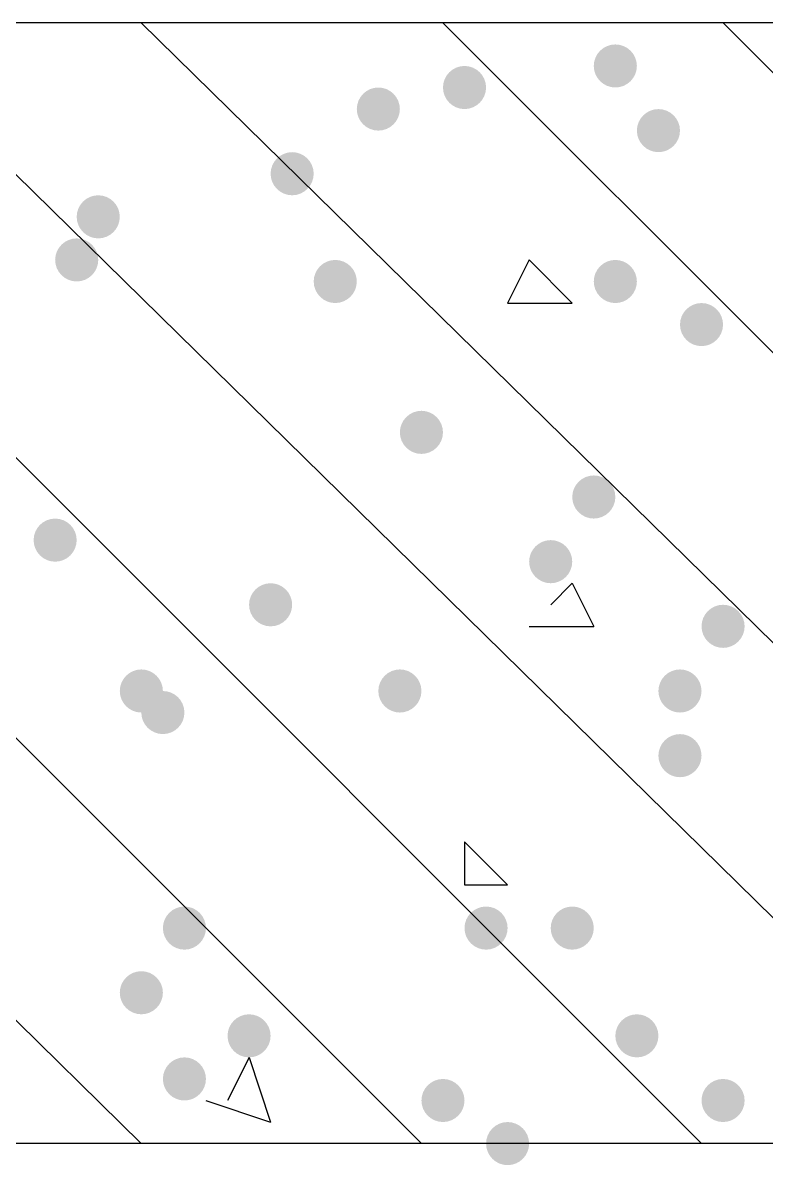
# Model space of a CAD drawing. Header units: inches. Extents: x 11 to 286, y 6 to 196.
# Drawn here: x 102.313 to 103.773, y 91.708 to 93.952 of the extents above; entities that cross this region are included whole.
import ezdxf

# ---------------------------------------------------------------- set-up
doc = ezdxf.new("R2010")
doc.units = ezdxf.units.IN
doc.header["$MEASUREMENT"] = 0
doc.layers.add('PDF_几何图形', color=7, linetype='Continuous')
doc.layers.add('PDF_实体填充', color=7, linetype='Continuous', true_color=0xffffff)

msp = doc.modelspace()

# ---------------------------------------------------------------- hatches: boundary and pattern name
at = {"layer": 'PDF_实体填充', "transparency": 33554559}
h = msp.add_hatch(color=7, dxfattribs=at)
edge = h.paths.add_edge_path(flags=0)
edge.add_spline(control_points=[(103.5191, 93.8671), (103.5191, 93.8438), (103.5001, 93.8248), (103.4768, 93.8248)], knot_values=[0, 0, 0, 0, 1, 1, 1, 1], degree=3, periodic=0)
edge.add_spline(control_points=[(103.4768, 93.8248), (103.4535, 93.8248), (103.4344, 93.8438), (103.4344, 93.8671)], knot_values=[0, 0, 0, 0, 1, 1, 1, 1], degree=3, periodic=0)
edge.add_line((103.4344, 93.8671), (103.4344, 93.8671))
edge.add_spline(control_points=[(103.4344, 93.8671), (103.4344, 93.8904), (103.4535, 93.9094), (103.4768, 93.9094)], knot_values=[0, 0, 0, 0, 1, 1, 1, 1], degree=3, periodic=0)
edge.add_spline(control_points=[(103.4768, 93.9094), (103.5001, 93.9094), (103.5191, 93.8904), (103.5191, 93.8671)], knot_values=[0, 0, 0, 0, 1, 1, 1, 1], degree=3, periodic=0)
edge.add_line((103.5191, 93.8671), (103.5191, 93.8671))
edge.add_line((103.5191, 93.8671), (103.5191, 93.8671))
h = msp.add_hatch(color=7, dxfattribs=at)
edge = h.paths.add_edge_path(flags=0)
edge.add_spline(control_points=[(103.2228, 93.8248), (103.2228, 93.8015), (103.2037, 93.7824), (103.1804, 93.7824)], knot_values=[0, 0, 0, 0, 1, 1, 1, 1], degree=3, periodic=0)
edge.add_spline(control_points=[(103.1804, 93.7824), (103.1572, 93.7824), (103.1381, 93.8015), (103.1381, 93.8248)], knot_values=[0, 0, 0, 0, 1, 1, 1, 1], degree=3, periodic=0)
edge.add_line((103.1381, 93.8248), (103.1381, 93.8248))
edge.add_spline(control_points=[(103.1381, 93.8248), (103.1381, 93.8481), (103.1572, 93.8671), (103.1804, 93.8671)], knot_values=[0, 0, 0, 0, 1, 1, 1, 1], degree=3, periodic=0)
edge.add_spline(control_points=[(103.1804, 93.8671), (103.2037, 93.8671), (103.2228, 93.8481), (103.2228, 93.8248)], knot_values=[0, 0, 0, 0, 1, 1, 1, 1], degree=3, periodic=0)
edge.add_line((103.2228, 93.8248), (103.2228, 93.8248))
edge.add_line((103.2228, 93.8248), (103.2228, 93.8248))
h = msp.add_hatch(color=7, dxfattribs=at)
edge = h.paths.add_edge_path(flags=0)
edge.add_spline(control_points=[(103.0534, 93.7824), (103.0534, 93.7592), (103.0344, 93.7401), (103.0111, 93.7401)], knot_values=[0, 0, 0, 0, 1, 1, 1, 1], degree=3, periodic=0)
edge.add_spline(control_points=[(103.0111, 93.7401), (102.9878, 93.7401), (102.9688, 93.7592), (102.9688, 93.7824)], knot_values=[0, 0, 0, 0, 1, 1, 1, 1], degree=3, periodic=0)
edge.add_line((102.9688, 93.7824), (102.9688, 93.7824))
edge.add_spline(control_points=[(102.9688, 93.7824), (102.9688, 93.8057), (102.9878, 93.8248), (103.0111, 93.8248)], knot_values=[0, 0, 0, 0, 1, 1, 1, 1], degree=3, periodic=0)
edge.add_spline(control_points=[(103.0111, 93.8248), (103.0344, 93.8248), (103.0534, 93.8057), (103.0534, 93.7824)], knot_values=[0, 0, 0, 0, 1, 1, 1, 1], degree=3, periodic=0)
edge.add_line((103.0534, 93.7824), (103.0534, 93.7824))
edge.add_line((103.0534, 93.7824), (103.0534, 93.7824))
h = msp.add_hatch(color=7, dxfattribs=at)
edge = h.paths.add_edge_path(flags=0)
edge.add_spline(control_points=[(103.6038, 93.7401), (103.6038, 93.7168), (103.5847, 93.6978), (103.5614, 93.6978)], knot_values=[0, 0, 0, 0, 1, 1, 1, 1], degree=3, periodic=0)
edge.add_spline(control_points=[(103.5614, 93.6978), (103.5382, 93.6978), (103.5191, 93.7168), (103.5191, 93.7401)], knot_values=[0, 0, 0, 0, 1, 1, 1, 1], degree=3, periodic=0)
edge.add_line((103.5191, 93.7401), (103.5191, 93.7401))
edge.add_spline(control_points=[(103.5191, 93.7401), (103.5191, 93.7634), (103.5382, 93.7824), (103.5614, 93.7824)], knot_values=[0, 0, 0, 0, 1, 1, 1, 1], degree=3, periodic=0)
edge.add_spline(control_points=[(103.5614, 93.7824), (103.5847, 93.7824), (103.6038, 93.7634), (103.6038, 93.7401)], knot_values=[0, 0, 0, 0, 1, 1, 1, 1], degree=3, periodic=0)
edge.add_line((103.6038, 93.7401), (103.6038, 93.7401))
edge.add_line((103.6038, 93.7401), (103.6038, 93.7401))
h = msp.add_hatch(color=7, dxfattribs=at)
edge = h.paths.add_edge_path(flags=0)
edge.add_spline(control_points=[(102.8841, 93.6554), (102.8841, 93.6322), (102.8651, 93.6131), (102.8418, 93.6131)], knot_values=[0, 0, 0, 0, 1, 1, 1, 1], degree=3, periodic=0)
edge.add_spline(control_points=[(102.8418, 93.6131), (102.8185, 93.6131), (102.7994, 93.6322), (102.7994, 93.6554)], knot_values=[0, 0, 0, 0, 1, 1, 1, 1], degree=3, periodic=0)
edge.add_line((102.7994, 93.6554), (102.7994, 93.6554))
edge.add_spline(control_points=[(102.7994, 93.6554), (102.7994, 93.6787), (102.8185, 93.6978), (102.8418, 93.6978)], knot_values=[0, 0, 0, 0, 1, 1, 1, 1], degree=3, periodic=0)
edge.add_spline(control_points=[(102.8418, 93.6978), (102.8651, 93.6978), (102.8841, 93.6787), (102.8841, 93.6554)], knot_values=[0, 0, 0, 0, 1, 1, 1, 1], degree=3, periodic=0)
edge.add_line((102.8841, 93.6554), (102.8841, 93.6554))
edge.add_line((102.8841, 93.6554), (102.8841, 93.6554))
h = msp.add_hatch(color=7, dxfattribs=at)
edge = h.paths.add_edge_path(flags=0)
edge.add_spline(control_points=[(102.5031, 93.5708), (102.5031, 93.5475), (102.4841, 93.5284), (102.4608, 93.5284)], knot_values=[0, 0, 0, 0, 1, 1, 1, 1], degree=3, periodic=0)
edge.add_spline(control_points=[(102.4608, 93.5284), (102.4375, 93.5284), (102.4184, 93.5475), (102.4184, 93.5708)], knot_values=[0, 0, 0, 0, 1, 1, 1, 1], degree=3, periodic=0)
edge.add_line((102.4184, 93.5708), (102.4184, 93.5708))
edge.add_spline(control_points=[(102.4184, 93.5708), (102.4184, 93.5941), (102.4375, 93.6131), (102.4608, 93.6131)], knot_values=[0, 0, 0, 0, 1, 1, 1, 1], degree=3, periodic=0)
edge.add_spline(control_points=[(102.4608, 93.6131), (102.4841, 93.6131), (102.5031, 93.5941), (102.5031, 93.5708)], knot_values=[0, 0, 0, 0, 1, 1, 1, 1], degree=3, periodic=0)
edge.add_line((102.5031, 93.5708), (102.5031, 93.5708))
edge.add_line((102.5031, 93.5708), (102.5031, 93.5708))
h = msp.add_hatch(color=7, dxfattribs=at)
edge = h.paths.add_edge_path(flags=0)
edge.add_spline(control_points=[(102.4608, 93.4861), (102.4608, 93.4628), (102.4417, 93.4438), (102.4184, 93.4438)], knot_values=[0, 0, 0, 0, 1, 1, 1, 1], degree=3, periodic=0)
edge.add_spline(control_points=[(102.4184, 93.4438), (102.3952, 93.4438), (102.3761, 93.4628), (102.3761, 93.4861)], knot_values=[0, 0, 0, 0, 1, 1, 1, 1], degree=3, periodic=0)
edge.add_line((102.3761, 93.4861), (102.3761, 93.4861))
edge.add_spline(control_points=[(102.3761, 93.4861), (102.3761, 93.5094), (102.3952, 93.5284), (102.4184, 93.5284)], knot_values=[0, 0, 0, 0, 1, 1, 1, 1], degree=3, periodic=0)
edge.add_spline(control_points=[(102.4184, 93.5284), (102.4417, 93.5284), (102.4608, 93.5094), (102.4608, 93.4861)], knot_values=[0, 0, 0, 0, 1, 1, 1, 1], degree=3, periodic=0)
edge.add_line((102.4608, 93.4861), (102.4608, 93.4861))
edge.add_line((102.4608, 93.4861), (102.4608, 93.4861))
h = msp.add_hatch(color=7, dxfattribs=at)
edge = h.paths.add_edge_path(flags=0)
edge.add_spline(control_points=[(102.9688, 93.4438), (102.9688, 93.4205), (102.9497, 93.4014), (102.9264, 93.4014)], knot_values=[0, 0, 0, 0, 1, 1, 1, 1], degree=3, periodic=0)
edge.add_spline(control_points=[(102.9264, 93.4014), (102.9032, 93.4014), (102.8841, 93.4205), (102.8841, 93.4438)], knot_values=[0, 0, 0, 0, 1, 1, 1, 1], degree=3, periodic=0)
edge.add_line((102.8841, 93.4438), (102.8841, 93.4438))
edge.add_spline(control_points=[(102.8841, 93.4438), (102.8841, 93.4671), (102.9032, 93.4861), (102.9264, 93.4861)], knot_values=[0, 0, 0, 0, 1, 1, 1, 1], degree=3, periodic=0)
edge.add_spline(control_points=[(102.9264, 93.4861), (102.9497, 93.4861), (102.9688, 93.4671), (102.9688, 93.4438)], knot_values=[0, 0, 0, 0, 1, 1, 1, 1], degree=3, periodic=0)
edge.add_line((102.9688, 93.4438), (102.9688, 93.4438))
edge.add_line((102.9688, 93.4438), (102.9688, 93.4438))
h = msp.add_hatch(color=7, dxfattribs=at)
edge = h.paths.add_edge_path(flags=0)
edge.add_spline(control_points=[(103.5191, 93.4438), (103.5191, 93.4205), (103.5001, 93.4014), (103.4768, 93.4014)], knot_values=[0, 0, 0, 0, 1, 1, 1, 1], degree=3, periodic=0)
edge.add_spline(control_points=[(103.4768, 93.4014), (103.4535, 93.4014), (103.4344, 93.4205), (103.4344, 93.4438)], knot_values=[0, 0, 0, 0, 1, 1, 1, 1], degree=3, periodic=0)
edge.add_line((103.4344, 93.4438), (103.4344, 93.4438))
edge.add_spline(control_points=[(103.4344, 93.4438), (103.4344, 93.4671), (103.4535, 93.4861), (103.4768, 93.4861)], knot_values=[0, 0, 0, 0, 1, 1, 1, 1], degree=3, periodic=0)
edge.add_spline(control_points=[(103.4768, 93.4861), (103.5001, 93.4861), (103.5191, 93.4671), (103.5191, 93.4438)], knot_values=[0, 0, 0, 0, 1, 1, 1, 1], degree=3, periodic=0)
edge.add_line((103.5191, 93.4438), (103.5191, 93.4438))
edge.add_line((103.5191, 93.4438), (103.5191, 93.4438))
h = msp.add_hatch(color=7, dxfattribs=at)
edge = h.paths.add_edge_path(flags=0)
edge.add_spline(control_points=[(103.6884, 93.3591), (103.6884, 93.3358), (103.6694, 93.3168), (103.6461, 93.3168)], knot_values=[0, 0, 0, 0, 1, 1, 1, 1], degree=3, periodic=0)
edge.add_spline(control_points=[(103.6461, 93.3168), (103.6228, 93.3168), (103.6038, 93.3358), (103.6038, 93.3591)], knot_values=[0, 0, 0, 0, 1, 1, 1, 1], degree=3, periodic=0)
edge.add_line((103.6038, 93.3591), (103.6038, 93.3591))
edge.add_spline(control_points=[(103.6038, 93.3591), (103.6038, 93.3824), (103.6228, 93.4014), (103.6461, 93.4014)], knot_values=[0, 0, 0, 0, 1, 1, 1, 1], degree=3, periodic=0)
edge.add_spline(control_points=[(103.6461, 93.4014), (103.6694, 93.4014), (103.6884, 93.3824), (103.6884, 93.3591)], knot_values=[0, 0, 0, 0, 1, 1, 1, 1], degree=3, periodic=0)
edge.add_line((103.6884, 93.3591), (103.6884, 93.3591))
edge.add_line((103.6884, 93.3591), (103.6884, 93.3591))
h = msp.add_hatch(color=7, dxfattribs=at)
edge = h.paths.add_edge_path(flags=0)
edge.add_spline(control_points=[(103.6884, 93.3591), (103.6884, 93.3358), (103.6694, 93.3168), (103.6461, 93.3168)], knot_values=[0, 0, 0, 0, 1, 1, 1, 1], degree=3, periodic=0)
edge.add_spline(control_points=[(103.6461, 93.3168), (103.6228, 93.3168), (103.6038, 93.3358), (103.6038, 93.3591)], knot_values=[0, 0, 0, 0, 1, 1, 1, 1], degree=3, periodic=0)
edge.add_line((103.6038, 93.3591), (103.6038, 93.3591))
edge.add_spline(control_points=[(103.6038, 93.3591), (103.6038, 93.3824), (103.6228, 93.4014), (103.6461, 93.4014)], knot_values=[0, 0, 0, 0, 1, 1, 1, 1], degree=3, periodic=0)
edge.add_spline(control_points=[(103.6461, 93.4014), (103.6694, 93.4014), (103.6884, 93.3824), (103.6884, 93.3591)], knot_values=[0, 0, 0, 0, 1, 1, 1, 1], degree=3, periodic=0)
edge.add_line((103.6884, 93.3591), (103.6884, 93.3591))
edge.add_line((103.6884, 93.3591), (103.6884, 93.3591))
h = msp.add_hatch(color=7, dxfattribs=at)
edge = h.paths.add_edge_path(flags=0)
edge.add_spline(control_points=[(103.1381, 93.1474), (103.1381, 93.1242), (103.1191, 93.1051), (103.0958, 93.1051)], knot_values=[0, 0, 0, 0, 1, 1, 1, 1], degree=3, periodic=0)
edge.add_spline(control_points=[(103.0958, 93.1051), (103.0725, 93.1051), (103.0534, 93.1242), (103.0534, 93.1474)], knot_values=[0, 0, 0, 0, 1, 1, 1, 1], degree=3, periodic=0)
edge.add_line((103.0534, 93.1474), (103.0534, 93.1474))
edge.add_spline(control_points=[(103.0534, 93.1474), (103.0534, 93.1707), (103.0725, 93.1898), (103.0958, 93.1898)], knot_values=[0, 0, 0, 0, 1, 1, 1, 1], degree=3, periodic=0)
edge.add_spline(control_points=[(103.0958, 93.1898), (103.1191, 93.1898), (103.1381, 93.1707), (103.1381, 93.1474)], knot_values=[0, 0, 0, 0, 1, 1, 1, 1], degree=3, periodic=0)
edge.add_line((103.1381, 93.1474), (103.1381, 93.1474))
edge.add_line((103.1381, 93.1474), (103.1381, 93.1474))
h = msp.add_hatch(color=7, dxfattribs=at)
edge = h.paths.add_edge_path(flags=0)
edge.add_spline(control_points=[(103.4768, 93.0204), (103.4768, 92.9972), (103.4577, 92.9781), (103.4344, 92.9781)], knot_values=[0, 0, 0, 0, 1, 1, 1, 1], degree=3, periodic=0)
edge.add_spline(control_points=[(103.4344, 92.9781), (103.4112, 92.9781), (103.3921, 92.9972), (103.3921, 93.0204)], knot_values=[0, 0, 0, 0, 1, 1, 1, 1], degree=3, periodic=0)
edge.add_line((103.3921, 93.0204), (103.3921, 93.0204))
edge.add_spline(control_points=[(103.3921, 93.0204), (103.3921, 93.0437), (103.4112, 93.0628), (103.4344, 93.0628)], knot_values=[0, 0, 0, 0, 1, 1, 1, 1], degree=3, periodic=0)
edge.add_spline(control_points=[(103.4344, 93.0628), (103.4577, 93.0628), (103.4768, 93.0437), (103.4768, 93.0204)], knot_values=[0, 0, 0, 0, 1, 1, 1, 1], degree=3, periodic=0)
edge.add_line((103.4768, 93.0204), (103.4768, 93.0204))
edge.add_line((103.4768, 93.0204), (103.4768, 93.0204))
h = msp.add_hatch(color=7, dxfattribs=at)
edge = h.paths.add_edge_path(flags=0)
edge.add_spline(control_points=[(102.4184, 92.9358), (102.4184, 92.9125), (102.3994, 92.8934), (102.3761, 92.8934)], knot_values=[0, 0, 0, 0, 1, 1, 1, 1], degree=3, periodic=0)
edge.add_spline(control_points=[(102.3761, 92.8934), (102.3528, 92.8934), (102.3338, 92.9125), (102.3338, 92.9358)], knot_values=[0, 0, 0, 0, 1, 1, 1, 1], degree=3, periodic=0)
edge.add_line((102.3338, 92.9358), (102.3338, 92.9358))
edge.add_spline(control_points=[(102.3338, 92.9358), (102.3338, 92.9591), (102.3528, 92.9781), (102.3761, 92.9781)], knot_values=[0, 0, 0, 0, 1, 1, 1, 1], degree=3, periodic=0)
edge.add_spline(control_points=[(102.3761, 92.9781), (102.3994, 92.9781), (102.4184, 92.9591), (102.4184, 92.9358)], knot_values=[0, 0, 0, 0, 1, 1, 1, 1], degree=3, periodic=0)
edge.add_line((102.4184, 92.9358), (102.4184, 92.9358))
edge.add_line((102.4184, 92.9358), (102.4184, 92.9358))
h = msp.add_hatch(color=7, dxfattribs=at)
edge = h.paths.add_edge_path(flags=0)
edge.add_spline(control_points=[(103.3921, 92.8934), (103.3921, 92.8702), (103.3731, 92.8511), (103.3498, 92.8511)], knot_values=[0, 0, 0, 0, 1, 1, 1, 1], degree=3, periodic=0)
edge.add_spline(control_points=[(103.3498, 92.8511), (103.3265, 92.8511), (103.3074, 92.8702), (103.3074, 92.8934)], knot_values=[0, 0, 0, 0, 1, 1, 1, 1], degree=3, periodic=0)
edge.add_line((103.3074, 92.8934), (103.3074, 92.8934))
edge.add_spline(control_points=[(103.3074, 92.8934), (103.3074, 92.9167), (103.3265, 92.9358), (103.3498, 92.9358)], knot_values=[0, 0, 0, 0, 1, 1, 1, 1], degree=3, periodic=0)
edge.add_spline(control_points=[(103.3498, 92.9358), (103.3731, 92.9358), (103.3921, 92.9167), (103.3921, 92.8934)], knot_values=[0, 0, 0, 0, 1, 1, 1, 1], degree=3, periodic=0)
edge.add_line((103.3921, 92.8934), (103.3921, 92.8934))
edge.add_line((103.3921, 92.8934), (103.3921, 92.8934))
h = msp.add_hatch(color=7, dxfattribs=at)
edge = h.paths.add_edge_path(flags=0)
edge.add_spline(control_points=[(102.8418, 92.8088), (102.8418, 92.7855), (102.8227, 92.7664), (102.7994, 92.7664)], knot_values=[0, 0, 0, 0, 1, 1, 1, 1], degree=3, periodic=0)
edge.add_spline(control_points=[(102.7994, 92.7664), (102.7762, 92.7664), (102.7571, 92.7855), (102.7571, 92.8088)], knot_values=[0, 0, 0, 0, 1, 1, 1, 1], degree=3, periodic=0)
edge.add_line((102.7571, 92.8088), (102.7571, 92.8088))
edge.add_spline(control_points=[(102.7571, 92.8088), (102.7571, 92.8321), (102.7762, 92.8511), (102.7994, 92.8511)], knot_values=[0, 0, 0, 0, 1, 1, 1, 1], degree=3, periodic=0)
edge.add_spline(control_points=[(102.7994, 92.8511), (102.8227, 92.8511), (102.8418, 92.8321), (102.8418, 92.8088)], knot_values=[0, 0, 0, 0, 1, 1, 1, 1], degree=3, periodic=0)
edge.add_line((102.8418, 92.8088), (102.8418, 92.8088))
edge.add_line((102.8418, 92.8088), (102.8418, 92.8088))
h = msp.add_hatch(color=7, dxfattribs=at)
edge = h.paths.add_edge_path(flags=0)
edge.add_spline(control_points=[(103.7308, 92.7664), (103.7308, 92.7432), (103.7117, 92.7241), (103.6884, 92.7241)], knot_values=[0, 0, 0, 0, 1, 1, 1, 1], degree=3, periodic=0)
edge.add_spline(control_points=[(103.6884, 92.7241), (103.6652, 92.7241), (103.6461, 92.7432), (103.6461, 92.7664)], knot_values=[0, 0, 0, 0, 1, 1, 1, 1], degree=3, periodic=0)
edge.add_line((103.6461, 92.7664), (103.6461, 92.7664))
edge.add_spline(control_points=[(103.6461, 92.7664), (103.6461, 92.7897), (103.6652, 92.8088), (103.6884, 92.8088)], knot_values=[0, 0, 0, 0, 1, 1, 1, 1], degree=3, periodic=0)
edge.add_spline(control_points=[(103.6884, 92.8088), (103.7117, 92.8088), (103.7308, 92.7897), (103.7308, 92.7664)], knot_values=[0, 0, 0, 0, 1, 1, 1, 1], degree=3, periodic=0)
edge.add_line((103.7308, 92.7664), (103.7308, 92.7664))
edge.add_line((103.7308, 92.7664), (103.7308, 92.7664))
h = msp.add_hatch(color=7, dxfattribs=at)
edge = h.paths.add_edge_path(flags=0)
edge.add_spline(control_points=[(102.5878, 92.6394), (102.5878, 92.6162), (102.5687, 92.5971), (102.5454, 92.5971)], knot_values=[0, 0, 0, 0, 1, 1, 1, 1], degree=3, periodic=0)
edge.add_spline(control_points=[(102.5454, 92.5971), (102.5222, 92.5971), (102.5031, 92.6162), (102.5031, 92.6394)], knot_values=[0, 0, 0, 0, 1, 1, 1, 1], degree=3, periodic=0)
edge.add_line((102.5031, 92.6394), (102.5031, 92.6394))
edge.add_spline(control_points=[(102.5031, 92.6394), (102.5031, 92.6627), (102.5222, 92.6818), (102.5454, 92.6818)], knot_values=[0, 0, 0, 0, 1, 1, 1, 1], degree=3, periodic=0)
edge.add_spline(control_points=[(102.5454, 92.6818), (102.5687, 92.6818), (102.5878, 92.6627), (102.5878, 92.6394)], knot_values=[0, 0, 0, 0, 1, 1, 1, 1], degree=3, periodic=0)
edge.add_line((102.5878, 92.6394), (102.5878, 92.6394))
edge.add_line((102.5878, 92.6394), (102.5878, 92.6394))
h = msp.add_hatch(color=7, dxfattribs=at)
edge = h.paths.add_edge_path(flags=0)
edge.add_spline(control_points=[(103.0958, 92.6394), (103.0958, 92.6162), (103.0767, 92.5971), (103.0534, 92.5971)], knot_values=[0, 0, 0, 0, 1, 1, 1, 1], degree=3, periodic=0)
edge.add_spline(control_points=[(103.0534, 92.5971), (103.0302, 92.5971), (103.0111, 92.6162), (103.0111, 92.6394)], knot_values=[0, 0, 0, 0, 1, 1, 1, 1], degree=3, periodic=0)
edge.add_line((103.0111, 92.6394), (103.0111, 92.6394))
edge.add_spline(control_points=[(103.0111, 92.6394), (103.0111, 92.6627), (103.0302, 92.6818), (103.0534, 92.6818)], knot_values=[0, 0, 0, 0, 1, 1, 1, 1], degree=3, periodic=0)
edge.add_spline(control_points=[(103.0534, 92.6818), (103.0767, 92.6818), (103.0958, 92.6627), (103.0958, 92.6394)], knot_values=[0, 0, 0, 0, 1, 1, 1, 1], degree=3, periodic=0)
edge.add_line((103.0958, 92.6394), (103.0958, 92.6394))
edge.add_line((103.0958, 92.6394), (103.0958, 92.6394))
h = msp.add_hatch(color=7, dxfattribs=at)
edge = h.paths.add_edge_path(flags=0)
edge.add_spline(control_points=[(103.6461, 92.6394), (103.6461, 92.6162), (103.6271, 92.5971), (103.6038, 92.5971)], knot_values=[0, 0, 0, 0, 1, 1, 1, 1], degree=3, periodic=0)
edge.add_spline(control_points=[(103.6038, 92.5971), (103.5805, 92.5971), (103.5614, 92.6162), (103.5614, 92.6394)], knot_values=[0, 0, 0, 0, 1, 1, 1, 1], degree=3, periodic=0)
edge.add_line((103.5614, 92.6394), (103.5614, 92.6394))
edge.add_spline(control_points=[(103.5614, 92.6394), (103.5614, 92.6627), (103.5805, 92.6818), (103.6038, 92.6818)], knot_values=[0, 0, 0, 0, 1, 1, 1, 1], degree=3, periodic=0)
edge.add_spline(control_points=[(103.6038, 92.6818), (103.6271, 92.6818), (103.6461, 92.6627), (103.6461, 92.6394)], knot_values=[0, 0, 0, 0, 1, 1, 1, 1], degree=3, periodic=0)
edge.add_line((103.6461, 92.6394), (103.6461, 92.6394))
edge.add_line((103.6461, 92.6394), (103.6461, 92.6394))
h = msp.add_hatch(color=7, dxfattribs=at)
edge = h.paths.add_edge_path(flags=0)
edge.add_spline(control_points=[(102.6301, 92.5971), (102.6301, 92.5738), (102.6111, 92.5548), (102.5878, 92.5548)], knot_values=[0, 0, 0, 0, 1, 1, 1, 1], degree=3, periodic=0)
edge.add_spline(control_points=[(102.5878, 92.5548), (102.5645, 92.5548), (102.5454, 92.5738), (102.5454, 92.5971)], knot_values=[0, 0, 0, 0, 1, 1, 1, 1], degree=3, periodic=0)
edge.add_line((102.5454, 92.5971), (102.5454, 92.5971))
edge.add_spline(control_points=[(102.5454, 92.5971), (102.5454, 92.6204), (102.5645, 92.6394), (102.5878, 92.6394)], knot_values=[0, 0, 0, 0, 1, 1, 1, 1], degree=3, periodic=0)
edge.add_spline(control_points=[(102.5878, 92.6394), (102.6111, 92.6394), (102.6301, 92.6204), (102.6301, 92.5971)], knot_values=[0, 0, 0, 0, 1, 1, 1, 1], degree=3, periodic=0)
edge.add_line((102.6301, 92.5971), (102.6301, 92.5971))
edge.add_line((102.6301, 92.5971), (102.6301, 92.5971))
h = msp.add_hatch(color=7, dxfattribs=at)
edge = h.paths.add_edge_path(flags=0)
edge.add_spline(control_points=[(103.6461, 92.5124), (103.6461, 92.4892), (103.6271, 92.4701), (103.6038, 92.4701)], knot_values=[0, 0, 0, 0, 1, 1, 1, 1], degree=3, periodic=0)
edge.add_spline(control_points=[(103.6038, 92.4701), (103.5805, 92.4701), (103.5614, 92.4892), (103.5614, 92.5124)], knot_values=[0, 0, 0, 0, 1, 1, 1, 1], degree=3, periodic=0)
edge.add_line((103.5614, 92.5124), (103.5614, 92.5124))
edge.add_spline(control_points=[(103.5614, 92.5124), (103.5614, 92.5357), (103.5805, 92.5548), (103.6038, 92.5548)], knot_values=[0, 0, 0, 0, 1, 1, 1, 1], degree=3, periodic=0)
edge.add_spline(control_points=[(103.6038, 92.5548), (103.6271, 92.5548), (103.6461, 92.5357), (103.6461, 92.5124)], knot_values=[0, 0, 0, 0, 1, 1, 1, 1], degree=3, periodic=0)
edge.add_line((103.6461, 92.5124), (103.6461, 92.5124))
edge.add_line((103.6461, 92.5124), (103.6461, 92.5124))
h = msp.add_hatch(color=7, dxfattribs=at)
edge = h.paths.add_edge_path(flags=0)
edge.add_spline(control_points=[(102.6724, 92.1738), (102.6724, 92.1505), (102.6534, 92.1314), (102.6301, 92.1314)], knot_values=[0, 0, 0, 0, 1, 1, 1, 1], degree=3, periodic=0)
edge.add_spline(control_points=[(102.6301, 92.1314), (102.6068, 92.1314), (102.5878, 92.1505), (102.5878, 92.1738)], knot_values=[0, 0, 0, 0, 1, 1, 1, 1], degree=3, periodic=0)
edge.add_line((102.5878, 92.1738), (102.5878, 92.1738))
edge.add_spline(control_points=[(102.5878, 92.1738), (102.5878, 92.1971), (102.6068, 92.2161), (102.6301, 92.2161)], knot_values=[0, 0, 0, 0, 1, 1, 1, 1], degree=3, periodic=0)
edge.add_spline(control_points=[(102.6301, 92.2161), (102.6534, 92.2161), (102.6724, 92.1971), (102.6724, 92.1738)], knot_values=[0, 0, 0, 0, 1, 1, 1, 1], degree=3, periodic=0)
edge.add_line((102.6724, 92.1738), (102.6724, 92.1738))
edge.add_line((102.6724, 92.1738), (102.6724, 92.1738))
h = msp.add_hatch(color=7, dxfattribs=at)
edge = h.paths.add_edge_path(flags=0)
edge.add_spline(control_points=[(103.2651, 92.1738), (103.2651, 92.1505), (103.2461, 92.1314), (103.2228, 92.1314)], knot_values=[0, 0, 0, 0, 1, 1, 1, 1], degree=3, periodic=0)
edge.add_spline(control_points=[(103.2228, 92.1314), (103.1995, 92.1314), (103.1804, 92.1505), (103.1804, 92.1738)], knot_values=[0, 0, 0, 0, 1, 1, 1, 1], degree=3, periodic=0)
edge.add_line((103.1804, 92.1738), (103.1804, 92.1738))
edge.add_spline(control_points=[(103.1804, 92.1738), (103.1804, 92.1971), (103.1995, 92.2161), (103.2228, 92.2161)], knot_values=[0, 0, 0, 0, 1, 1, 1, 1], degree=3, periodic=0)
edge.add_spline(control_points=[(103.2228, 92.2161), (103.2461, 92.2161), (103.2651, 92.1971), (103.2651, 92.1738)], knot_values=[0, 0, 0, 0, 1, 1, 1, 1], degree=3, periodic=0)
edge.add_line((103.2651, 92.1738), (103.2651, 92.1738))
edge.add_line((103.2651, 92.1738), (103.2651, 92.1738))
h = msp.add_hatch(color=7, dxfattribs=at)
edge = h.paths.add_edge_path(flags=0)
edge.add_spline(control_points=[(103.4344, 92.1738), (103.4344, 92.1505), (103.4154, 92.1314), (103.3921, 92.1314)], knot_values=[0, 0, 0, 0, 1, 1, 1, 1], degree=3, periodic=0)
edge.add_spline(control_points=[(103.3921, 92.1314), (103.3688, 92.1314), (103.3498, 92.1505), (103.3498, 92.1738)], knot_values=[0, 0, 0, 0, 1, 1, 1, 1], degree=3, periodic=0)
edge.add_line((103.3498, 92.1738), (103.3498, 92.1738))
edge.add_spline(control_points=[(103.3498, 92.1738), (103.3498, 92.1971), (103.3688, 92.2161), (103.3921, 92.2161)], knot_values=[0, 0, 0, 0, 1, 1, 1, 1], degree=3, periodic=0)
edge.add_spline(control_points=[(103.3921, 92.2161), (103.4154, 92.2161), (103.4344, 92.1971), (103.4344, 92.1738)], knot_values=[0, 0, 0, 0, 1, 1, 1, 1], degree=3, periodic=0)
edge.add_line((103.4344, 92.1738), (103.4344, 92.1738))
edge.add_line((103.4344, 92.1738), (103.4344, 92.1738))
h = msp.add_hatch(color=7, dxfattribs=at)
edge = h.paths.add_edge_path(flags=0)
edge.add_spline(control_points=[(102.5878, 92.0468), (102.5878, 92.0235), (102.5687, 92.0044), (102.5454, 92.0044)], knot_values=[0, 0, 0, 0, 1, 1, 1, 1], degree=3, periodic=0)
edge.add_spline(control_points=[(102.5454, 92.0044), (102.5222, 92.0044), (102.5031, 92.0235), (102.5031, 92.0468)], knot_values=[0, 0, 0, 0, 1, 1, 1, 1], degree=3, periodic=0)
edge.add_line((102.5031, 92.0468), (102.5031, 92.0468))
edge.add_spline(control_points=[(102.5031, 92.0468), (102.5031, 92.0701), (102.5222, 92.0891), (102.5454, 92.0891)], knot_values=[0, 0, 0, 0, 1, 1, 1, 1], degree=3, periodic=0)
edge.add_spline(control_points=[(102.5454, 92.0891), (102.5687, 92.0891), (102.5878, 92.0701), (102.5878, 92.0468)], knot_values=[0, 0, 0, 0, 1, 1, 1, 1], degree=3, periodic=0)
edge.add_line((102.5878, 92.0468), (102.5878, 92.0468))
edge.add_line((102.5878, 92.0468), (102.5878, 92.0468))
h = msp.add_hatch(color=7, dxfattribs=at)
edge = h.paths.add_edge_path(flags=0)
edge.add_spline(control_points=[(102.7994, 91.9621), (102.7994, 91.9388), (102.7804, 91.9198), (102.7571, 91.9198)], knot_values=[0, 0, 0, 0, 1, 1, 1, 1], degree=3, periodic=0)
edge.add_spline(control_points=[(102.7571, 91.9198), (102.7338, 91.9198), (102.7148, 91.9388), (102.7148, 91.9621)], knot_values=[0, 0, 0, 0, 1, 1, 1, 1], degree=3, periodic=0)
edge.add_line((102.7148, 91.9621), (102.7148, 91.9621))
edge.add_spline(control_points=[(102.7148, 91.9621), (102.7148, 91.9854), (102.7338, 92.0044), (102.7571, 92.0044)], knot_values=[0, 0, 0, 0, 1, 1, 1, 1], degree=3, periodic=0)
edge.add_spline(control_points=[(102.7571, 92.0044), (102.7804, 92.0044), (102.7994, 91.9854), (102.7994, 91.9621)], knot_values=[0, 0, 0, 0, 1, 1, 1, 1], degree=3, periodic=0)
edge.add_line((102.7994, 91.9621), (102.7994, 91.9621))
edge.add_line((102.7994, 91.9621), (102.7994, 91.9621))
h = msp.add_hatch(color=7, dxfattribs=at)
edge = h.paths.add_edge_path(flags=0)
edge.add_spline(control_points=[(103.5614, 91.9621), (103.5614, 91.9388), (103.5424, 91.9198), (103.5191, 91.9198)], knot_values=[0, 0, 0, 0, 1, 1, 1, 1], degree=3, periodic=0)
edge.add_spline(control_points=[(103.5191, 91.9198), (103.4958, 91.9198), (103.4768, 91.9388), (103.4768, 91.9621)], knot_values=[0, 0, 0, 0, 1, 1, 1, 1], degree=3, periodic=0)
edge.add_line((103.4768, 91.9621), (103.4768, 91.9621))
edge.add_spline(control_points=[(103.4768, 91.9621), (103.4768, 91.9854), (103.4958, 92.0044), (103.5191, 92.0044)], knot_values=[0, 0, 0, 0, 1, 1, 1, 1], degree=3, periodic=0)
edge.add_spline(control_points=[(103.5191, 92.0044), (103.5424, 92.0044), (103.5614, 91.9854), (103.5614, 91.9621)], knot_values=[0, 0, 0, 0, 1, 1, 1, 1], degree=3, periodic=0)
edge.add_line((103.5614, 91.9621), (103.5614, 91.9621))
edge.add_line((103.5614, 91.9621), (103.5614, 91.9621))
h = msp.add_hatch(color=7, dxfattribs=at)
edge = h.paths.add_edge_path(flags=0)
edge.add_spline(control_points=[(102.6724, 91.8774), (102.6724, 91.8542), (102.6534, 91.8351), (102.6301, 91.8351)], knot_values=[0, 0, 0, 0, 1, 1, 1, 1], degree=3, periodic=0)
edge.add_spline(control_points=[(102.6301, 91.8351), (102.6068, 91.8351), (102.5878, 91.8542), (102.5878, 91.8774)], knot_values=[0, 0, 0, 0, 1, 1, 1, 1], degree=3, periodic=0)
edge.add_line((102.5878, 91.8774), (102.5878, 91.8774))
edge.add_spline(control_points=[(102.5878, 91.8774), (102.5878, 91.9007), (102.6068, 91.9198), (102.6301, 91.9198)], knot_values=[0, 0, 0, 0, 1, 1, 1, 1], degree=3, periodic=0)
edge.add_spline(control_points=[(102.6301, 91.9198), (102.6534, 91.9198), (102.6724, 91.9007), (102.6724, 91.8774)], knot_values=[0, 0, 0, 0, 1, 1, 1, 1], degree=3, periodic=0)
edge.add_line((102.6724, 91.8774), (102.6724, 91.8774))
edge.add_line((102.6724, 91.8774), (102.6724, 91.8774))
h = msp.add_hatch(color=7, dxfattribs=at)
edge = h.paths.add_edge_path(flags=0)
edge.add_spline(control_points=[(103.1804, 91.8351), (103.1804, 91.8118), (103.1614, 91.7928), (103.1381, 91.7928)], knot_values=[0, 0, 0, 0, 1, 1, 1, 1], degree=3, periodic=0)
edge.add_spline(control_points=[(103.1381, 91.7928), (103.1148, 91.7928), (103.0958, 91.8118), (103.0958, 91.8351)], knot_values=[0, 0, 0, 0, 1, 1, 1, 1], degree=3, periodic=0)
edge.add_line((103.0958, 91.8351), (103.0958, 91.8351))
edge.add_spline(control_points=[(103.0958, 91.8351), (103.0958, 91.8584), (103.1148, 91.8774), (103.1381, 91.8774)], knot_values=[0, 0, 0, 0, 1, 1, 1, 1], degree=3, periodic=0)
edge.add_spline(control_points=[(103.1381, 91.8774), (103.1614, 91.8774), (103.1804, 91.8584), (103.1804, 91.8351)], knot_values=[0, 0, 0, 0, 1, 1, 1, 1], degree=3, periodic=0)
edge.add_line((103.1804, 91.8351), (103.1804, 91.8351))
edge.add_line((103.1804, 91.8351), (103.1804, 91.8351))
h = msp.add_hatch(color=7, dxfattribs=at)
edge = h.paths.add_edge_path(flags=0)
edge.add_spline(control_points=[(103.7308, 91.8351), (103.7308, 91.8118), (103.7117, 91.7928), (103.6884, 91.7928)], knot_values=[0, 0, 0, 0, 1, 1, 1, 1], degree=3, periodic=0)
edge.add_spline(control_points=[(103.6884, 91.7928), (103.6652, 91.7928), (103.6461, 91.8118), (103.6461, 91.8351)], knot_values=[0, 0, 0, 0, 1, 1, 1, 1], degree=3, periodic=0)
edge.add_line((103.6461, 91.8351), (103.6461, 91.8351))
edge.add_spline(control_points=[(103.6461, 91.8351), (103.6461, 91.8584), (103.6652, 91.8774), (103.6884, 91.8774)], knot_values=[0, 0, 0, 0, 1, 1, 1, 1], degree=3, periodic=0)
edge.add_spline(control_points=[(103.6884, 91.8774), (103.7117, 91.8774), (103.7308, 91.8584), (103.7308, 91.8351)], knot_values=[0, 0, 0, 0, 1, 1, 1, 1], degree=3, periodic=0)
edge.add_line((103.7308, 91.8351), (103.7308, 91.8351))
edge.add_line((103.7308, 91.8351), (103.7308, 91.8351))
h = msp.add_hatch(color=7, dxfattribs=at)
edge = h.paths.add_edge_path(flags=0)
edge.add_spline(control_points=[(103.3074, 91.7504), (103.3074, 91.7272), (103.2884, 91.7081), (103.2651, 91.7081)], knot_values=[0, 0, 0, 0, 1, 1, 1, 1], degree=3, periodic=0)
edge.add_spline(control_points=[(103.2651, 91.7081), (103.2418, 91.7081), (103.2228, 91.7272), (103.2228, 91.7504)], knot_values=[0, 0, 0, 0, 1, 1, 1, 1], degree=3, periodic=0)
edge.add_line((103.2228, 91.7504), (103.2228, 91.7504))
edge.add_spline(control_points=[(103.2228, 91.7504), (103.2228, 91.7737), (103.2418, 91.7928), (103.2651, 91.7928)], knot_values=[0, 0, 0, 0, 1, 1, 1, 1], degree=3, periodic=0)
edge.add_spline(control_points=[(103.2651, 91.7928), (103.2884, 91.7928), (103.3074, 91.7737), (103.3074, 91.7504)], knot_values=[0, 0, 0, 0, 1, 1, 1, 1], degree=3, periodic=0)
edge.add_line((103.3074, 91.7504), (103.3074, 91.7504))
edge.add_line((103.3074, 91.7504), (103.3074, 91.7504))

# ---------------------------------------------------------------- linework, layer by layer
at = {"layer": 'PDF_几何图形'}
for p, q in [((121.7224, 93.9518), (82.5218, 93.9518)), ((100.3018, 93.9518), (102.5454, 91.7504)), ((100.8944, 93.9518), (103.0958, 91.7504)), ((101.4448, 93.9518), (103.6461, 91.7504)), ((101.9951, 93.9518), (104.2388, 91.7504)), ((102.5454, 93.9518), (104.7891, 91.7504)), ((103.1381, 93.9518), (105.3394, 91.7504)), ((103.6884, 93.9518), (105.8898, 91.7504)), ((103.3074, 93.4861), (103.2651, 93.4014)), ((103.3074, 93.4861), (103.3921, 93.4014)), ((103.2651, 93.4014), (103.3921, 93.4014)), ((103.3921, 92.8511), (103.3498, 92.8088)), ((103.3921, 92.8511), (103.4344, 92.7664)), ((103.3074, 92.7664), (103.4344, 92.7664)), ((103.1804, 92.3431), (103.2651, 92.2584)), ((103.1804, 92.3431), (103.1804, 92.2584)), ((103.1804, 92.2584), (103.2651, 92.2584)), ((102.7571, 91.9198), (102.7148, 91.8351)), ((102.7571, 91.9198), (102.7994, 91.7928)), ((102.6724, 91.8351), (102.7994, 91.7928)), ((121.7224, 91.7504), (84.6384, 91.7504))]:
    msp.add_line(p, q, dxfattribs=at)

doc.saveas('drawing.dxf')
